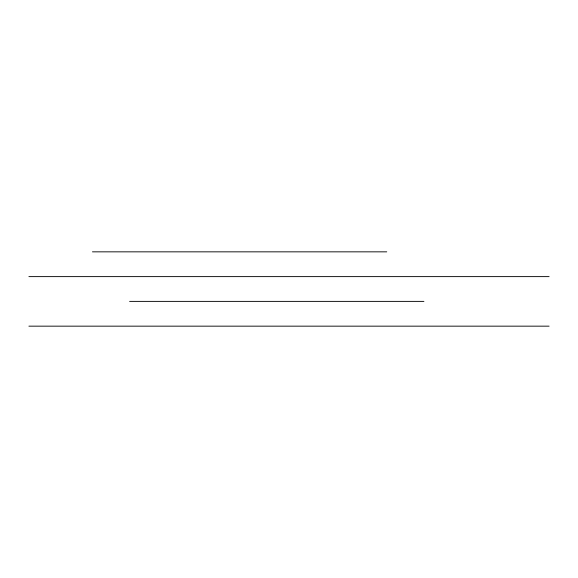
<?xml version="1.0" encoding="UTF-8"?>
<svg xmlns="http://www.w3.org/2000/svg" width="578" height="578" viewBox="0 0 578 578"><rect width="100%" height="100%" fill="white"/><g stroke="black" fill="none" stroke-linecap="round" stroke-linejoin="round"><path stroke-width="0.87" d="M92.451 251.842L386.74 251.842M28.9 276.616L549.1 276.616M129.609 301.384L423.912 301.384M28.9 326.158L549.1 326.158"/></g></svg>
